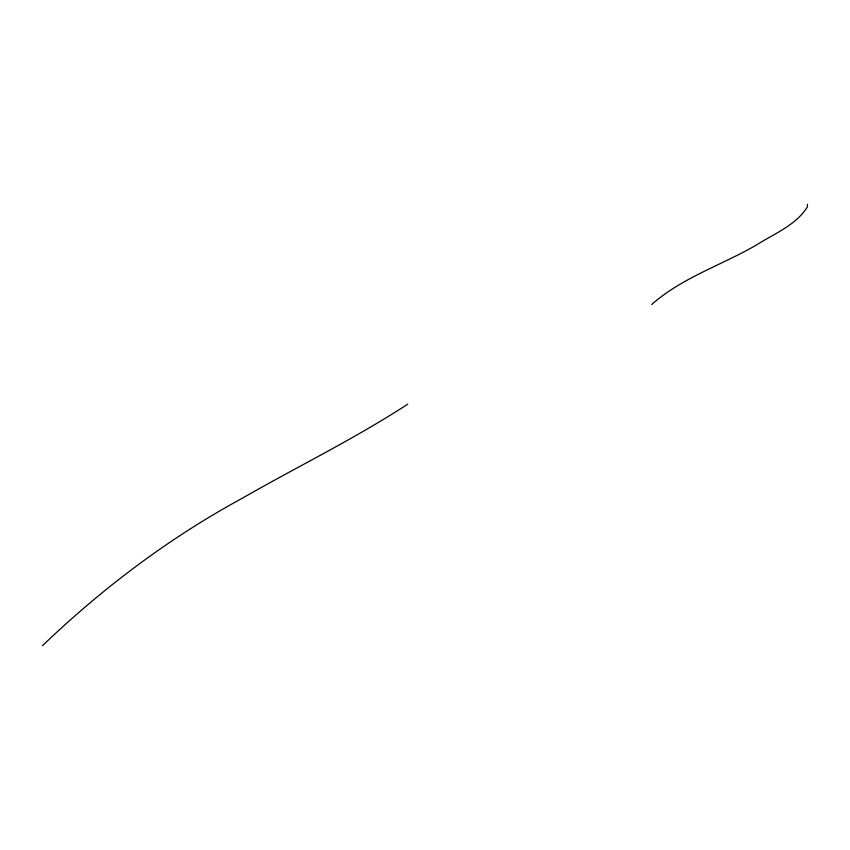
<?xml version="1.0" encoding="UTF-8"?>
<svg xmlns="http://www.w3.org/2000/svg" width="850" height="850" viewBox="0 0 850 850"><rect width="100%" height="100%" fill="white"/><g stroke="black" fill="none" stroke-linecap="round" stroke-linejoin="round"><path stroke-width="1.27" d="M42.5 645.671C102.425 588.2 169.203 537.965 242.208 498.27C297.266 466.692 354.546 438.823 407.777 404.132M651.674 304.534C682.072 277.567 721.947 265.094 756.67 244.853C774.265 233.686 796.184 225.091 807.5 206.731L807.309 204.329"/></g></svg>
